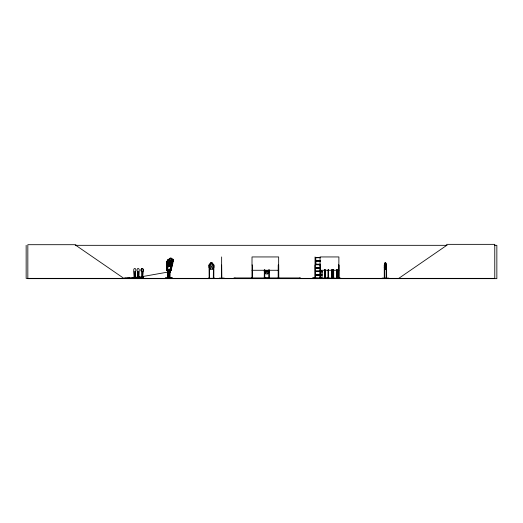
<?xml version="1.0" encoding="UTF-8"?>
<svg xmlns="http://www.w3.org/2000/svg" width="523" height="523" viewBox="0 0 523 523"><rect width="100%" height="100%" fill="white"/><g stroke="black" fill="none" stroke-linecap="round" stroke-linejoin="round"><path stroke-width="0.78" d="M320.462 264.18L315.781 264.18L315.787 262.651M322.011 273.137L322.011 271.6M219.235 278.118L224.23 278.099M322.462 278.301L312.63 278.092L317.631 278.301M384.503 264.932L384.555 278.367M386.229 264.932L386.595 265.043L386.654 278.367M135.673 276.804L135.307 276.948L135.542 271.306A1.667 1.079 -90 0 0 135.542 268.946A1.667 1.079 -90 0 0 134.019 268.946A1.667 1.079 -90 0 0 134.019 271.306L134.241 277.726M135.503 277L135.542 271.306M138.693 277.726L138.915 271.306A1.667 1.079 -90 0 0 138.915 268.946A1.667 1.079 -90 0 0 137.386 268.946A1.667 1.079 -90 0 0 137.386 271.306L137.614 277.726L138.772 277.726L138.915 271.306M142.877 271.306L142.655 277.726L142.956 271.306A1.667 1.079 -90 0 0 142.956 268.946A1.667 1.079 -90 0 0 141.432 268.946A1.667 1.079 -90 0 0 141.432 271.306L141.347 271.306A1.667 1.079 -90 0 1 141.347 268.946A1.667 1.079 -90 0 1 142.877 268.946A1.667 1.079 -90 0 1 142.877 271.306L142.956 271.306M167.131 261.748L167.177 270.018M209.161 278.367L209.056 265.043L209.037 267.135L210.664 269.247L212.305 269.247L213.92 267.135L213.907 265.024L212.292 262.906L210.651 262.906L209.037 265.024L209.599 264.88L209.546 278.367M135.535 276.902L134.856 276.902L135.444 276.66M135.607 276.628L135.516 276.902M138.229 276.7C138.405 277.236 139.183 276.419 138.772 277.007M138.373 276.608L138.804 277M142.223 276.628C142.04 277.085 143.256 276.804 142.799 276.628M142.302 277.007L142.871 277.007M142.518 276.896L143.001 276.804M134.954 276.602C134.927 277.105 134.901 276.523 135.575 276.804M135.274 276.857L135.424 276.902M138.458 276.811L138.974 276.628M142.433 276.804L142.995 276.824M384.634 265.043L384.987 262.964L385.739 262.964L386.039 266.625L385.575 267.881L385.105 267.881L384.634 265.043L384.261 265.024L384.281 278.367M382.123 278.118L388.811 278.118M165.307 278.033L172.355 278.033M165.418 277.994L172.237 277.785M142.321 276.804L142.622 276.654M166.857 269.757L167.55 269.646L168.086 270.254L166.857 269.757L168.086 270.254M167.425 270.234L166.889 269.626M166.7 270.11L168.439 262.762L168.831 262.755L167.197 270.208C164.843 269.665 172.564 271.483 171.341 269.018M172.309 260.872L172.675 260.284A3.988 2.092 86.3 0 0 169.91 259.33L169.204 259.67L169.217 258.787A4.655 2.445 86.3 0 1 172.211 259.447L172.446 259.898L173.296 259.277L173.551 261.696L172.309 260.872L170.361 260.899L168.478 262.821L166.876 270.195M166.889 270.208L166.948 269.044L167.432 269.044M168.831 262.755L167.183 270.195L167.438 269.142M168.439 262.762L170.361 260.899L168.877 264.233L169.576 265.357L170.537 265.357L171.753 264.233L171.812 260.944L172.838 262.834L171.126 270.162L170.609 270.084L172.342 262.736L172.891 262.814L171.845 260.899L172.675 260.284M170.929 269.012L171.413 269.097L171.028 269.11L170.792 270.182L172.413 262.808L172.812 262.808L172.44 264.71L170.531 266.612L169.047 266.612L168.007 264.69L168.452 262.794M172.74 262.729L170.988 270.071M138.922 276.83L138.863 276.798M169.544 261.827L169.047 260.029L168.569 260.029L168.112 262.768L168.583 263.585M138.798 276.7L138.438 276.7M211.214 263.239L210.697 265.972L211.214 266.789L211.743 266.789L212.279 265.043L211.743 263.239L211.2 263.239M318.285 278.328L340.78 278.118M384.281 265.043L385.026 262.906M385.693 269.195L386.464 267.135L385.699 269.247L384.974 269.247L384.261 267.135L385.026 269.247M167.046 269.136L166.615 268.835L166.7 270.025L166.621 261.827L168.04 259.709L167.386 263.429L168.36 264.677M322.462 278.118L312.636 278.118M329.542 278.118L323.757 278.092L329.51 278.334M210.691 262.964L209.893 265.043L209.893 266.625L210.959 267.881L212.018 267.881L213.07 266.625L213.07 265.043L212.279 262.964L210.677 262.964L209.089 265.043M208.383 278.301L214.554 278.334M264.259 278.328L264.35 269.744M170.786 261.193L169.746 263.644L170.04 264.377L171.178 263.644L171.269 261.193L170.812 261.212M168.962 259.147L169.7 258.761A4.655 2.445 86.3 0 1 172.695 259.421L172.93 259.872L172.44 259.885M169.445 259.12L169.687 259.637M172.93 259.872L173.296 259.277M124.324 278.36L124.415 277.975L139.582 277.975L139.582 277.282M124.742 278.249L124.814 278.354M125.618 278.36L126.036 278.249M126.03 277.975L125.723 278.249M127.782 277.975L127.697 278.36M128.135 277.975L127.782 278.151M128.991 278.36L129.39 278.236M131.659 278.36L131.744 277.975M131.763 278.249L132.077 278.249M133.365 277.975L133.058 278.249M134.718 277.282L134.64 278.36M135.163 278.354L134.712 278.249M135.934 278.36L136.353 278.249M136.124 278.367L136.333 277.282L136.209 277.975M138.53 277.975L138.53 277.282L139.706 277.282L139.301 278.36M141.975 278.36L142.047 277.282M142.06 278.236L142.459 278.354M143.263 278.36L143.681 278.249L124.5 278.354M267.063 271.45L267.619 270.626M167.099 261.833L166.621 261.827L168.066 259.709M169.204 259.67L169.426 259.362A3.988 2.092 86.3 0 1 172.191 260.317M212.266 269.195L213.92 267.135M268.436 270.273L267.619 271.313L265.978 271.313M268.482 270.306L267.645 271.365L265.952 271.365L265.161 270.273M267.619 273.856L269.26 271.777M268.43 271.287L267.351 272.542L266.259 272.542L265.154 271.287M398.748 278.367L446.76 245.326L446.76 244.352L494.765 244.352L494.765 278.367L26.15 278.367L26.15 245.326M169.962 272.208C168.373 273.006 169.629 270.143 170.223 271.659M131.848 278.367L132.162 278.367M135.058 278.249L134.725 278.151M137.994 278.367L138.209 277.282L137.039 277.282L137.085 278.151M138.307 278.367L138.085 277.282M143.335 278.249L143.668 277.282L142.498 277.282M143.773 278.367L124.611 278.36M251.883 278.334L251.968 277.883M138.51 277.275L170.308 271.646C171.832 273.045 168.19 272.751 170.308 271.646M170.374 260.944L171.845 260.899L173.551 261.696M170.701 268.809C171.073 268.168 171.014 271.738 170.982 268.809M168.04 259.709L169.557 259.696L170.661 261.278M168.066 259.761L169.537 259.754L170.256 261.827M168.511 262.834L168.864 262.794M169.563 266.037L168.073 266.05L166.595 263.945L168.125 265.991M166.66 268.835L167.118 268.835M167.138 269.142L170.518 269.149M167.144 270.018L166.765 270.025M171.086 269.992L170.57 269.999M166.987 270.018L167.183 268.835M170.943 269.992L170.943 265.527M75.234 245.326L447.008 245.326M494.398 245.326L496.85 245.326L496.85 278.648L27.837 278.648L27.837 244.699L75.848 244.699L75.848 245.326L123.853 278.367M315.774 257.427L320.462 257.427M320.462 257.545L315.774 257.551L315.787 260.506L320.462 260.506M315.787 257.734L320.455 257.734M169.511 259.754L170.622 261.304M315.742 260.716L320.481 260.716M315.742 260.905L320.481 260.905M320.462 261.121L315.781 261.121L315.781 264.18M166.589 261.827L166.745 270.025M384.974 262.906L385.752 262.906L386.445 265.043L386.471 278.367M315.742 264.396L320.481 264.396M315.742 264.586L320.481 264.586M315.781 264.801L320.462 264.801M213.456 264.88L213.312 278.367L214.522 278.301L213.332 278.334M386.419 265.024L386.379 278.367M213.364 265.043L213.868 265.043L213.809 278.367M221.647 265.043L221.817 278.367M252.021 265.043L252.472 265.043L252.524 278.367M315.042 265.043L315.219 278.367M320.05 265.043L320.494 265.043L320.409 278.367M209.037 267.135L210.691 269.195M315.787 267.671L320.455 267.671M320.462 267.756L315.722 267.835L320.462 267.881M315.774 268.024L320.462 268.038M315.787 268.214L320.455 268.214M169.347 270.038L169.328 278.367L169.282 270.038L169.942 270.038L169.89 278.367M252.021 270.273L278.674 270.273M320.05 270.273L338.904 270.273M315.781 270.986L322.018 270.986M315.742 271.202L322.063 271.202M134.019 271.306L134.319 277.726M137.386 271.306L137.693 277.726M315.742 271.391L322.063 271.391M315.781 271.6L322.018 271.6L322.011 274.667M315.781 274.667L322.018 274.667M315.742 274.876L322.063 274.876M315.742 275.065L322.063 275.065M315.781 275.281L322.018 275.281M128.913 277.837L130.018 277.837M132.28 277.837L133.391 277.837M136.242 277.837L137.32 277.837M209.586 277.883L209.01 277.883L209.01 278.367M213.312 277.883L213.894 277.883L213.894 278.367M320.004 277.883L320.54 277.883L320.534 278.367M324.665 277.883L325.228 277.883L325.228 278.367M328.091 277.883L328.653 277.883M331.745 277.883L332.308 277.883L332.308 278.367L332.262 269.744M333.177 277.883L333.733 277.883L333.733 278.334M337.27 277.883L336.714 277.883L336.714 278.367M338.531 277.883L339.067 277.883L339.061 278.367L339.022 265.043L338.577 265.043L338.544 278.367M384.3 277.883L384.732 277.883L384.712 278.367M386.203 277.883L386.634 277.883M264.854 278.02L268.744 278.02M330.863 278.118L334.753 278.367L330.889 278.334M167.452 270.11L168.112 270.123M278.792 278.328L278.674 265.043L278.223 265.043L278.171 278.367M337.276 278.328L337.224 269.744M172.44 264.71L170.531 266.612M168.007 264.69L169.079 266.56M170.779 269.325L167.438 269.423M264.337 271.777L265.978 273.856M265.985 270.626L266.514 271.45M385.699 262.906L386.392 265.043M172.812 259.31L173.067 261.729M141.347 271.306L141.655 277.726M170.635 266.272L170.648 269.253M170.55 266.272L170.563 269.253M386.242 265.043L386.222 278.367M384.693 268.175L384.693 278.367M384.464 277.883L384.47 278.367M338.76 277.883L338.727 278.367L338.904 256.943L320.05 256.943L320.05 278.367M338.701 265.043L338.662 278.367M337.113 269.744L337.158 278.367M337.041 277.883L337.06 278.367M336.864 269.744L336.917 278.367M336.76 269.744L336.819 278.367M333.687 269.744L333.681 278.367M333.582 269.744L333.511 278.367M333.399 277.883L333.386 278.367M333.328 269.744L333.288 278.367M333.223 269.744L333.184 278.367M332.164 269.744L332.105 278.367M331.961 277.883L331.961 278.367M331.889 269.744L331.85 278.367M331.791 269.744L331.752 278.367M328.607 269.744L328.653 278.367M328.509 269.744L328.555 278.367M328.437 277.883L328.451 278.367M328.294 277.883L328.313 278.367M328.241 269.744L328.241 278.367M328.143 269.744L328.098 278.367M325.182 269.744L325.169 278.367M325.084 269.744L325.025 278.367M324.888 277.883L324.888 278.367M324.816 269.744L324.77 278.367M324.711 269.744L324.672 278.367M322.011 275.281L322.018 278.236M321.521 277.883L321.573 278.367M321.475 278.367L321.429 277.883L321.357 278.367M321.22 277.883L321.233 278.367M321.063 277.883L321.076 278.367M321.017 277.883L321.017 278.367M320.37 265.043L320.37 278.367M320.246 277.883L320.226 278.367M320.174 265.043L320.135 278.367M315.049 256.943L315.042 278.367M300.62 278.367L300.62 277.955L233.971 277.955L233.971 278.367M299.646 277.955L299.646 278.367M278.622 278.367L278.674 256.943L252.021 256.943L251.981 278.367M278.275 277.883L278.275 278.367M269.312 270.384L269.312 271.797L267.645 273.908L265.952 273.908L264.285 271.797L264.285 270.384M269.247 269.744L269.299 278.367M269.195 277.883L269.195 278.367M268.796 269.744L268.848 278.367M268.744 277.883L268.744 278.367M264.854 277.883L264.854 278.367M264.808 269.744L264.756 278.367M264.403 277.883L264.403 278.367M252.419 277.883L252.419 278.367M234.945 277.955L234.945 278.367M221.647 256.943L221.641 278.367M213.462 277.883L213.469 278.367M209.442 277.883L209.435 278.367M209.167 277.883L209.167 278.367M169.772 270.038L169.727 271.555M169.772 273.071L169.727 278.367M169.629 270.038L169.655 278.367M169.563 270.038L169.589 278.367M169.491 270.038L169.445 278.367M168.556 278.36L168.556 270.031L167.903 270.031L167.948 278.36M168.484 270.031L168.511 278.36M168.386 270.031L168.341 278.36M168.249 270.031L168.275 278.36M168.184 270.031L168.112 278.36L168.066 270.031M143.544 277.282L143.544 277.975L141.125 277.975L141.125 277.282M143.106 277.975L143.106 276.517L142.518 276.517L142.498 277.975M143.014 276.517L143.014 277.975M142.609 276.517L142.622 278.151M142.171 277.975L142.171 277.282L141.001 277.282L141.001 278.151M139.144 277.975L139.144 276.517L138.556 276.517L138.66 278.151M139.053 276.517L139.053 277.975M137.163 277.282L137.163 277.975M135.771 277.975L135.771 276.517L135.189 276.517L135.28 277.975M135.679 276.517L135.679 277.975M134.842 277.975L134.842 277.282L133.672 277.282L133.672 278.151M133.796 277.282L133.796 277.975M385.216 263.239C384.163 268.338 386.837 266.828 385.216 263.239M169.753 262.206L170.184 263.638L169.034 265.115L170.367 263.906C170.308 265.887 172.047 265.168 170.694 263.631L171.792 262.252L170.518 263.35L169.753 262.206"/></g></svg>
